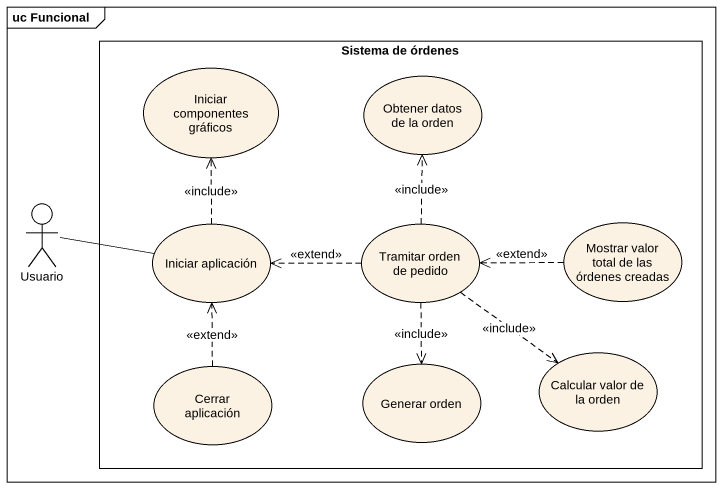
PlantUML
@startuml
mainframe uc Funcional
rectangle "Sistema de órdenes" as Sistema_de_órdenes {
  usecase "Iniciar componentes gráficos" as Iniciar_componentes_gráficos
  usecase "Obtener datos de la orden" as Obtener_datos_de_la_orden
  usecase "Iniciar aplicación" as Iniciar_aplicación
  usecase "Tramitar orden de pedido" as Tramitar_orden_de_pedido
  usecase "Mostrar valor total de las órdenes creadas" as Mostrar_valor_total_de_las
  usecase "Calcular valor de la orden" as Calcular_valor_de_la_orden
  usecase "Cerrar aplicación" as Cerrar_aplicación
  usecase "Generar orden" as Generar_orden
}
actor Usuario
Usuario -right- Iniciar_aplicación
Iniciar_aplicación .up.> Iniciar_componentes_gráficos : <<include>>
Tramitar_orden_de_pedido .up.> Obtener_datos_de_la_orden : <<include>>
Tramitar_orden_de_pedido .left.> Iniciar_aplicación : <<extend>>
Tramitar_orden_de_pedido ..> Calcular_valor_de_la_orden : <<include>>
Tramitar_orden_de_pedido ..> Generar_orden : <<include>>
Mostrar_valor_total_de_las .left.> Tramitar_orden_de_pedido : <<extend>>
Cerrar_aplicación .up.> Iniciar_aplicación : <<extend>>
@enduml
